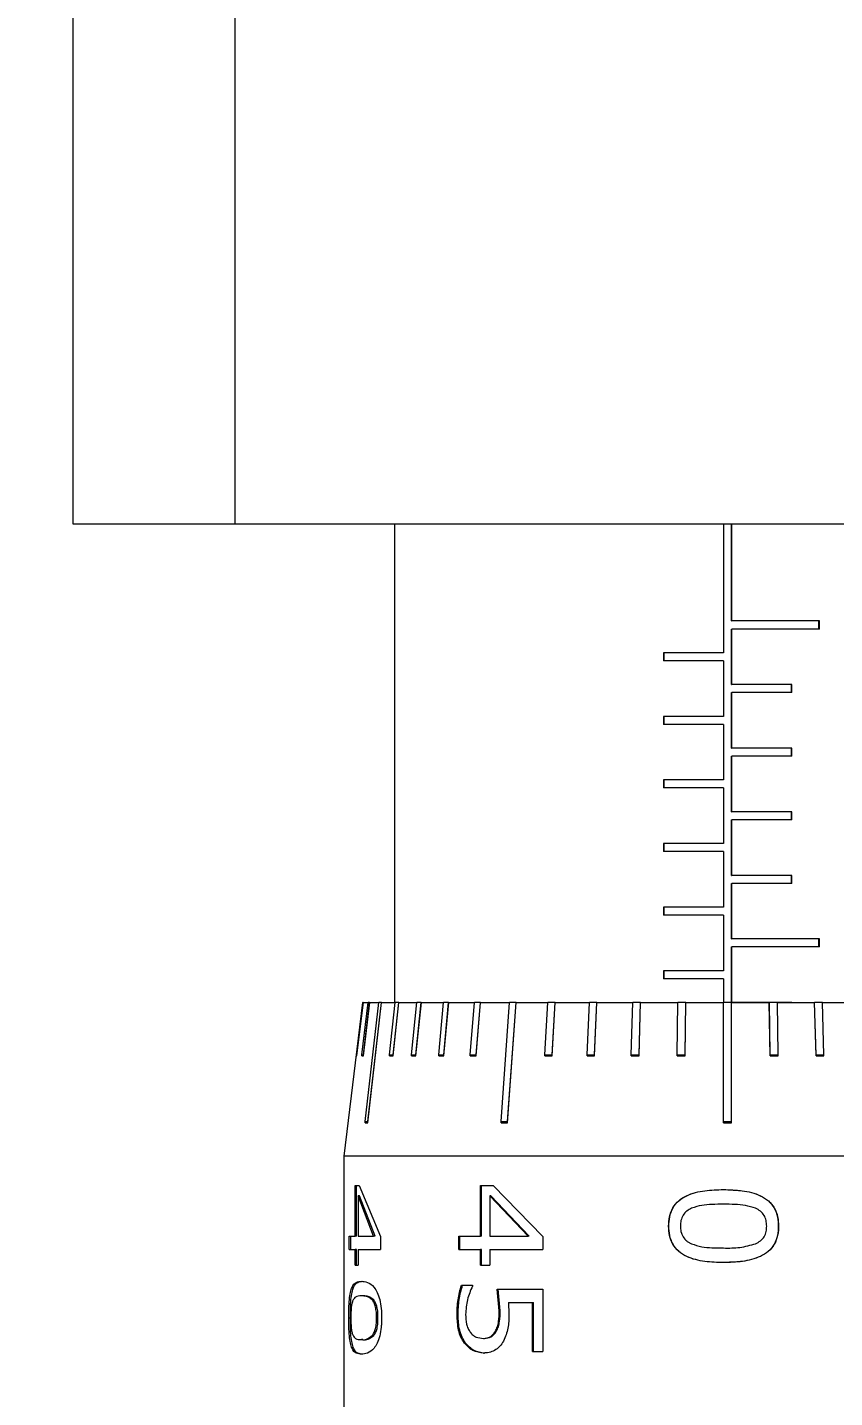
# Model space of a CAD drawing. Header units: millimetres. Extents: x 2 to 278, y 1 to 215.
# Drawn here: x 218.9 to 225.24, y 138.76 to 149.53 of the extents above; entities that cross this region are included whole.
import ezdxf

# ---------------------------------------------------------------- set-up
doc = ezdxf.new("R2010")
doc.units = ezdxf.units.MM
doc.styles.add('SLDTEXTSTYLE0', font='TXT', dxfattribs={"width": 0.75})
doc.dimstyles.new('SLDDIMSTYLE1', dxfattribs={"dimtxt": 2.116667, "dimasz": 3.175, "dimexe": 0, "dimexo": 0.0625, "dimgap": 0.529167, "dimtad": 0, "dimtih": 1, "dimtoh": 1, "dimdec": 1, "dimlfac": 2, "dimrnd": 1e-09, "dimzin": 4, "dimdsep": 46, "dimtxsty": 'SLDTEXTSTYLE0', "dimsah": 1, "dimcen": 0.09, "dimadec": 0, "dimazin": 1, "dimtfac": 1, "dimtdec": 1, "dimtmove": 0, "dimatfit": 0, "dimfxl": 1, "dimfrac": 2, "dimtolj": 1, "dimtzin": 12, "dimarcsym": 0})
doc.dimstyles.new('SLDDIMSTYLE3', dxfattribs={"dimtxt": 2.116667, "dimasz": 3.175, "dimexe": 0, "dimexo": 0.0625, "dimgap": 0.529167, "dimtad": 0, "dimtih": 1, "dimtoh": 1, "dimdec": 1, "dimlfac": 2, "dimrnd": 1e-09, "dimzin": 4, "dimdsep": 46, "dimtxsty": 'SLDTEXTSTYLE0', "dimsah": 1, "dimcen": 0.09, "dimadec": 0, "dimazin": 1, "dimtfac": 1, "dimtdec": 1, "dimtofl": 0, "dimtmove": 0, "dimatfit": 3, "dimfxl": 1, "dimfrac": 2, "dimtolj": 1, "dimtzin": 12, "dimarcsym": 0})
doc.dimstyles.new('SLDDIMSTYLE4', dxfattribs={"dimtxt": 2.116667, "dimasz": 3.175, "dimexe": 0, "dimexo": 0.0625, "dimgap": 0.529167, "dimtad": 0, "dimtih": 1, "dimtoh": 1, "dimdec": 1, "dimlfac": 2, "dimrnd": 1e-09, "dimzin": 12, "dimdsep": 46, "dimtxsty": 'SLDTEXTSTYLE0', "dimsah": 1, "dimcen": 0, "dimadec": 0, "dimazin": 3, "dimtfac": 1, "dimtdec": 1, "dimtofl": 0, "dimtmove": 0, "dimatfit": 3, "dimfxl": 1, "dimfrac": 2, "dimtolj": 1, "dimtzin": 12, "dimarcsym": 0})

# ---------------------------------------------------------------- blocks, each defined once
blk = doc.blocks.new('_D_23')
at = {"color": 7, "linetype": 'Continuous', "lineweight": 0}
for p, q in [((218.148, 162.692), (218.148, 151.449)), ((230.648, 162.692), (230.648, 155.359)), ((230.648, 152.819), (230.648, 142.515)), ((218.148, 148.909), (218.148, 119.009)), ((230.648, 139.975), (230.648, 119.009)), ((218.148, 120.787), (211.798, 120.787)), ((220.52, 120.787), (219.876, 120.787)), ((219.876, 120.787), (219.876, 117.424)), ((228.277, 120.787), (228.921, 120.787)), ((228.921, 120.787), (228.921, 117.424)), ((230.648, 120.787), (236.998, 120.787)), ((219.876, 117.424), (220.52, 117.424)), ((228.921, 117.424), (228.277, 117.424))]:
    blk.add_line(p, q, dxfattribs=at)
at = {"color": 7, "linetype": 'Continuous', "lineweight": 18}
for points in [[(218.148, 120.787), (214.973, 121.295), (214.973, 120.279)], [(230.648, 120.787), (233.823, 120.279), (233.823, 121.295)]]:
    blk.add_solid(points, dxfattribs=at)
at = {"color": 7, "linetype": 'Continuous', "lineweight": 18, "char_height": 2.1167, "attachment_point": 1, "style": 'SLDTEXTSTYLE0'}
for s, insert in [('25.0mm', (219.016, 123.945)), ('0.98in', (220.52, 120.153))]:
    blk.add_mtext(s, dxfattribs=dict(at, insert=insert))
blk = doc.blocks.new('_D_24')
at = {"color": 7, "linetype": 'Continuous', "lineweight": 0}
for p, q in [((209.158, 154.654), (209.158, 135.878)), ((239.638, 154.654), (239.638, 142.765)), ((239.638, 140.225), (239.638, 124.775)), ((209.158, 133.338), (209.158, 109.051)), ((239.638, 122.235), (239.638, 109.051)), ((209.158, 110.829), (217.807, 110.829)), ((220.52, 110.829), (219.876, 110.829)), ((219.876, 110.829), (219.876, 107.466)), ((228.277, 110.829), (228.921, 110.829)), ((228.921, 110.829), (228.921, 107.466)), ((239.638, 110.829), (230.989, 110.829)), ((219.876, 107.466), (220.52, 107.466)), ((228.921, 107.466), (228.277, 107.466))]:
    blk.add_line(p, q, dxfattribs=at)
at = {"color": 7, "linetype": 'Continuous', "lineweight": 18}
for points in [[(209.158, 110.829), (212.333, 110.321), (212.333, 111.337)], [(239.638, 110.829), (236.463, 111.337), (236.463, 110.321)]]:
    blk.add_solid(points, dxfattribs=at)
at = {"color": 7, "linetype": 'Continuous', "lineweight": 18, "char_height": 2.1167, "attachment_point": 1, "style": 'SLDTEXTSTYLE0'}
for s, insert in [('61.0mm', (219.016, 113.986)), ('2.40in', (220.52, 110.194))]:
    blk.add_mtext(s, dxfattribs=dict(at, insert=insert))
blk = doc.blocks.new('_D_25')
at = {"color": 7, "linetype": 'Continuous', "lineweight": 0}
for p, q in [((225.735, 162.599), (237.92, 141.495)), ((237.92, 141.495), (241.73, 141.495))]:
    blk.add_line(p, q, dxfattribs=at)
at = {"color": 7, "linetype": 'Continuous', "lineweight": 18}
blk.add_solid([(225.735, 162.599), (226.882, 159.596), (227.762, 160.104)], dxfattribs=at)
at = {"color": 7, "linetype": 'Continuous', "lineweight": 18, "attachment_point": 1, "style": 'SLDTEXTSTYLE0'}
for s, insert, char_height in [('CLEARANCE BORE', (241.73, 142.541), 2.11667), ('FOR USE WITH', (241.73, 139.178), 2.11667), ('M6 [1/4in] CAP SCREWS', (241.73, 135.815), 2.11667), ('2 PLACES', (241.73, 132.452), 2.1167)]:
    blk.add_mtext(s, dxfattribs=dict(at, insert=insert, char_height=char_height))
blk = doc.blocks.new('_D_26')
at = {"color": 7, "linetype": 'Continuous', "lineweight": 0}
for p, q in [((223.998, 160.312), (207.681, 132.049)), ((207.681, 132.049), (203.871, 132.049))]:
    blk.add_line(p, q, dxfattribs=at)
at = {"color": 7, "linetype": 'Continuous', "lineweight": 18}
blk.add_solid([(223.998, 160.312), (221.971, 157.816), (222.851, 157.308)], dxfattribs=at)
at = {"color": 7, "linetype": 'Continuous', "lineweight": 18, "attachment_point": 1, "style": 'SLDTEXTSTYLE0'}
for s, insert, char_height in [('%%c', (152.917, 133.096), 2.1167), ('3.2mm [', (156.112, 133.096), 2.1167), ('%%c', (167.083, 133.096), 2.1167), ('0.13in] ALIGNMENT BORE', (170.278, 133.096), 2.11667), ('FOR USE WITH', (185.53, 129.733), 2.11667), ('%%c', (161.235, 126.37), 2.1167), ('1/8in DOWEL PIN (INCLUDED)', (164.43, 126.37), 2.11667), ('40.6mm [1.60in] CENTER TO CENTER', (155.94, 123.006), 2.11667), ('WHEN STACKING MULTIPLE MT1 STAGES', (151.142, 119.643), 2.11667), ('2 PLACES, BOTH SIDES', (174.637, 116.28), 2.11667)]:
    blk.add_mtext(s, dxfattribs=dict(at, insert=insert, char_height=char_height))

msp = doc.modelspace()

# ---------------------------------------------------------------- linework, layer by layer
at = {"color": 7, "linetype": 'Continuous', "lineweight": 18}
for p, q in [((219.259, 145.628), (219.259, 150.708)), ((220.529, 150.708), (220.529, 145.628)), ((220.529, 145.628), (219.259, 145.628)), ((228.149, 145.628), (220.529, 145.628)), ((221.784, 145.628), (221.784, 141.866)), ((224.371, 145.628), (224.371, 144.616)), ((224.371, 145.628), (224.371, 144.616)), ((224.434, 144.866), (224.434, 145.628)), ((224.435, 144.866), (224.435, 145.628)), ((224.434, 144.866), (224.435, 144.866)), ((225.124, 144.866), (224.435, 144.866)), ((225.12, 144.803), (225.12, 144.866)), ((225.124, 144.803), (225.124, 144.866)), ((224.434, 144.366), (224.434, 144.803)), ((224.434, 144.803), (224.435, 144.803)), ((224.435, 144.366), (224.435, 144.803)), ((225.124, 144.803), (224.435, 144.803)), ((224.371, 144.616), (223.898, 144.616)), ((223.898, 144.616), (223.898, 144.553)), ((223.901, 144.616), (223.901, 144.553)), ((224.371, 144.616), (224.371, 144.616)), ((224.371, 144.553), (223.898, 144.553)), ((224.371, 144.553), (224.371, 144.116)), ((224.371, 144.553), (224.371, 144.116)), ((224.371, 144.553), (224.371, 144.553)), ((224.434, 144.366), (224.435, 144.366)), ((224.434, 143.866), (224.434, 144.303)), ((224.434, 144.303), (224.435, 144.303)), ((224.908, 144.366), (224.435, 144.366)), ((224.435, 143.866), (224.435, 144.303)), ((224.908, 144.303), (224.435, 144.303)), ((224.905, 144.303), (224.905, 144.366)), ((224.908, 144.303), (224.908, 144.366)), ((224.371, 144.116), (223.898, 144.116)), ((223.898, 144.116), (223.898, 144.053)), ((224.371, 144.053), (223.898, 144.053)), ((223.901, 144.116), (223.901, 144.053)), ((224.371, 144.116), (224.371, 144.116)), ((224.371, 144.053), (224.371, 143.616)), ((224.371, 144.053), (224.371, 143.616)), ((224.371, 144.053), (224.371, 144.053)), ((224.434, 143.866), (224.435, 143.866)), ((224.908, 143.866), (224.435, 143.866)), ((224.905, 143.803), (224.905, 143.866)), ((224.908, 143.803), (224.908, 143.866)), ((224.434, 143.366), (224.434, 143.803)), ((224.434, 143.803), (224.435, 143.803)), ((224.435, 143.366), (224.435, 143.803)), ((224.908, 143.803), (224.435, 143.803)), ((224.371, 143.616), (223.898, 143.616)), ((223.898, 143.616), (223.898, 143.553)), ((224.371, 143.553), (223.898, 143.553)), ((223.901, 143.616), (223.901, 143.553)), ((224.371, 143.616), (224.371, 143.616)), ((224.371, 143.553), (224.371, 143.116)), ((224.371, 143.553), (224.371, 143.116)), ((224.371, 143.553), (224.371, 143.553)), ((224.434, 143.366), (224.435, 143.366)), ((224.434, 142.866), (224.434, 143.303)), ((224.434, 143.303), (224.435, 143.303)), ((224.908, 143.366), (224.435, 143.366)), ((224.435, 142.866), (224.435, 143.303)), ((224.908, 143.303), (224.435, 143.303)), ((224.905, 143.303), (224.905, 143.366)), ((224.908, 143.303), (224.908, 143.366)), ((224.371, 143.116), (223.898, 143.116)), ((223.898, 143.116), (223.898, 143.053)), ((223.901, 143.116), (223.901, 143.053)), ((224.371, 143.116), (224.371, 143.116)), ((224.371, 143.053), (223.898, 143.053)), ((224.371, 143.053), (224.371, 142.616)), ((224.371, 143.053), (224.371, 142.616)), ((224.371, 143.053), (224.371, 143.053)), ((224.434, 142.866), (224.435, 142.866)), ((224.908, 142.866), (224.435, 142.866)), ((224.905, 142.803), (224.905, 142.866)), ((224.908, 142.803), (224.908, 142.866)), ((224.434, 142.366), (224.434, 142.803)), ((224.434, 142.803), (224.435, 142.803)), ((224.435, 142.366), (224.435, 142.803)), ((224.908, 142.803), (224.435, 142.803)), ((224.371, 142.616), (223.898, 142.616)), ((223.898, 142.616), (223.898, 142.553)), ((224.371, 142.553), (223.898, 142.553)), ((223.901, 142.616), (223.901, 142.553)), ((224.371, 142.616), (224.371, 142.616)), ((224.371, 142.553), (224.371, 142.116)), ((224.371, 142.553), (224.371, 142.116)), ((224.371, 142.553), (224.371, 142.553)), ((224.434, 142.366), (224.435, 142.366)), ((225.124, 142.366), (224.435, 142.366)), ((225.12, 142.303), (225.12, 142.366)), ((225.124, 142.303), (225.124, 142.366)), ((224.434, 141.866), (224.434, 142.303)), ((224.434, 142.303), (224.435, 142.303)), ((224.435, 141.866), (224.435, 142.303)), ((225.124, 142.303), (224.435, 142.303)), ((224.371, 142.116), (223.898, 142.116)), ((223.898, 142.116), (223.898, 142.053)), ((223.901, 142.116), (223.901, 142.053)), ((224.371, 142.116), (224.371, 142.116)), ((224.371, 142.053), (223.898, 142.053)), ((224.371, 142.053), (224.371, 141.866)), ((224.371, 142.053), (224.371, 141.866)), ((224.371, 142.053), (224.371, 142.053)), ((221.533, 141.866), (221.387, 140.659)), ((221.486, 141.455), (221.535, 141.866)), ((221.49, 141.446), (221.54, 141.866)), ((221.49, 141.455), (221.539, 141.866)), ((221.528, 141.455), (221.577, 141.866)), ((221.533, 141.866), (221.535, 141.866)), ((221.539, 141.866), (221.535, 141.866)), ((221.539, 141.866), (221.54, 141.866)), ((221.54, 141.866), (221.578, 141.866)), ((221.54, 141.446), (221.59, 141.866)), ((221.54, 141.455), (221.588, 141.866)), ((221.555, 140.93), (221.662, 141.866)), ((221.574, 140.921), (221.683, 141.866)), ((221.574, 140.93), (221.682, 141.866)), ((221.588, 141.866), (221.577, 141.866)), ((221.588, 141.866), (221.59, 141.866)), ((221.59, 141.866), (221.663, 141.866)), ((221.682, 141.866), (221.662, 141.866)), ((221.682, 141.866), (221.683, 141.866)), ((221.683, 141.866), (221.792, 141.866)), ((221.746, 141.455), (221.791, 141.866)), ((221.773, 141.446), (221.819, 141.866)), ((221.773, 141.455), (221.818, 141.866)), ((221.818, 141.866), (221.791, 141.866)), ((221.818, 141.866), (221.819, 141.866)), ((221.819, 141.866), (221.962, 141.866)), ((221.919, 141.455), (221.961, 141.866)), ((221.953, 141.446), (221.996, 141.866)), ((221.953, 141.455), (221.995, 141.866)), ((221.995, 141.866), (221.961, 141.866)), ((221.995, 141.866), (221.996, 141.866)), ((221.996, 141.866), (222.171, 141.866)), ((222.132, 141.455), (222.17, 141.866)), ((222.21, 141.866), (222.17, 141.866)), ((222.172, 141.446), (222.211, 141.866)), ((222.172, 141.455), (222.21, 141.866)), ((222.21, 141.866), (222.211, 141.866)), ((222.211, 141.866), (222.415, 141.866)), ((222.38, 141.455), (222.414, 141.866)), ((222.46, 141.866), (222.414, 141.866)), ((222.426, 141.446), (222.461, 141.866)), ((222.426, 141.455), (222.46, 141.866)), ((222.46, 141.866), (222.461, 141.866)), ((222.461, 141.866), (222.69, 141.866)), ((222.622, 140.93), (222.689, 141.866)), ((222.674, 140.921), (222.741, 141.866)), ((222.674, 140.93), (222.74, 141.866)), ((222.74, 141.866), (222.689, 141.866)), ((222.74, 141.866), (222.741, 141.866)), ((222.741, 141.866), (222.992, 141.866)), ((222.967, 141.455), (222.991, 141.866)), ((223.047, 141.866), (222.991, 141.866)), ((223.023, 141.446), (223.047, 141.866)), ((223.023, 141.455), (223.047, 141.866)), ((223.047, 141.866), (223.316, 141.866)), ((223.047, 141.866), (223.047, 141.866)), ((223.298, 141.455), (223.316, 141.866)), ((223.375, 141.866), (223.316, 141.866)), ((223.357, 141.446), (223.375, 141.866)), ((223.357, 141.455), (223.375, 141.866)), ((223.375, 141.866), (223.658, 141.866)), ((223.375, 141.866), (223.375, 141.866)), ((223.645, 141.455), (223.657, 141.866)), ((223.719, 141.866), (223.657, 141.866)), ((223.707, 141.446), (223.719, 141.866)), ((223.707, 141.455), (223.719, 141.866)), ((223.719, 141.866), (224.011, 141.866)), ((223.719, 141.866), (223.719, 141.866)), ((224.005, 141.455), (224.011, 141.866)), ((224.074, 141.866), (224.011, 141.866)), ((224.068, 141.446), (224.074, 141.866)), ((224.068, 141.455), (224.074, 141.866)), ((224.074, 141.866), (224.37, 141.866)), ((224.074, 141.866), (224.074, 141.866)), ((224.37, 140.93), (224.37, 141.866)), ((224.434, 141.866), (224.37, 141.866)), ((224.434, 141.866), (224.435, 141.866)), ((224.434, 140.921), (224.434, 141.866)), ((224.434, 141.866), (224.73, 141.866)), ((224.434, 140.93), (224.434, 141.866)), ((224.908, 141.866), (224.435, 141.866)), ((224.737, 141.446), (224.73, 141.866)), ((224.731, 141.866), (224.73, 141.866)), ((224.737, 141.455), (224.731, 141.866)), ((224.794, 141.866), (224.731, 141.866)), ((224.793, 141.866), (225.085, 141.866)), ((224.8, 141.455), (224.794, 141.866)), ((224.905, 141.866), (224.905, 141.866)), ((224.908, 141.866), (224.908, 141.866)), ((225.098, 141.446), (225.085, 141.866)), ((225.086, 141.866), (225.085, 141.866)), ((225.098, 141.455), (225.086, 141.866)), ((225.147, 141.866), (225.086, 141.866)), ((225.147, 141.866), (225.429, 141.866)), ((225.159, 141.455), (225.147, 141.866)), ((221.486, 141.455), (221.49, 141.455)), ((221.486, 141.446), (221.486, 141.455)), ((221.486, 141.446), (221.49, 141.446)), ((221.49, 141.446), (221.49, 141.455)), ((221.528, 141.455), (221.54, 141.455)), ((221.528, 141.446), (221.528, 141.455)), ((221.528, 141.446), (221.54, 141.446)), ((221.54, 141.446), (221.54, 141.455)), ((221.746, 141.455), (221.773, 141.455)), ((221.746, 141.446), (221.746, 141.455)), ((221.746, 141.446), (221.773, 141.446)), ((221.773, 141.446), (221.773, 141.455)), ((221.919, 141.455), (221.953, 141.455)), ((221.919, 141.446), (221.919, 141.455)), ((221.919, 141.446), (221.953, 141.446)), ((221.953, 141.446), (221.953, 141.455)), ((222.132, 141.455), (222.172, 141.455)), ((222.132, 141.446), (222.132, 141.455)), ((222.132, 141.446), (222.172, 141.446)), ((222.172, 141.446), (222.172, 141.455)), ((222.38, 141.455), (222.426, 141.455)), ((222.38, 141.446), (222.38, 141.455)), ((222.38, 141.446), (222.426, 141.446)), ((222.426, 141.446), (222.426, 141.455)), ((222.967, 141.455), (223.023, 141.455)), ((222.967, 141.446), (222.967, 141.455)), ((222.967, 141.446), (223.023, 141.446)), ((223.023, 141.446), (223.023, 141.455)), ((223.298, 141.455), (223.357, 141.455)), ((223.298, 141.446), (223.298, 141.455)), ((223.298, 141.446), (223.357, 141.446)), ((223.357, 141.446), (223.357, 141.455)), ((223.645, 141.455), (223.707, 141.455)), ((223.645, 141.446), (223.645, 141.455)), ((223.645, 141.446), (223.707, 141.446)), ((223.707, 141.446), (223.707, 141.455)), ((224.005, 141.455), (224.068, 141.455)), ((224.005, 141.446), (224.005, 141.455)), ((224.005, 141.446), (224.068, 141.446)), ((224.068, 141.446), (224.068, 141.455)), ((224.737, 141.455), (224.8, 141.455)), ((224.737, 141.446), (224.737, 141.455)), ((224.737, 141.446), (224.8, 141.446)), ((224.8, 141.446), (224.8, 141.455)), ((225.098, 141.446), (225.098, 141.455)), ((225.098, 141.455), (225.159, 141.455)), ((225.098, 141.446), (225.159, 141.446)), ((225.159, 141.446), (225.159, 141.455)), ((221.555, 140.93), (221.574, 140.93)), ((221.555, 140.921), (221.555, 140.93)), ((221.574, 140.921), (221.574, 140.93)), ((222.622, 140.93), (222.674, 140.93)), ((222.622, 140.921), (222.622, 140.93)), ((222.674, 140.921), (222.674, 140.93)), ((224.37, 140.93), (224.434, 140.93)), ((224.37, 140.921), (224.37, 140.93)), ((224.434, 140.921), (224.434, 140.93)), ((221.555, 140.921), (221.574, 140.921)), ((222.622, 140.921), (222.674, 140.921)), ((224.37, 140.921), (224.434, 140.921)), ((221.387, 140.659), (221.387, 135.325)), ((227.419, 140.659), (221.387, 140.659)), ((221.475, 140.427), (221.508, 140.427)), ((221.475, 140.03), (221.475, 140.427)), ((221.487, 140.03), (221.487, 140.427)), ((221.508, 140.427), (221.674, 140.025)), ((222.46, 140.427), (222.56, 140.427)), ((222.46, 140.03), (222.46, 140.427)), ((222.469, 140.03), (222.469, 140.427)), ((222.56, 140.427), (222.951, 140.025)), ((224.37, 140.395), (224.37, 140.395)), ((221.62, 140.03), (221.499, 140.346)), ((221.511, 140.346), (221.499, 140.346)), ((221.499, 140.346), (221.499, 140.03)), ((221.632, 140.03), (221.511, 140.346)), ((222.835, 140.03), (222.533, 140.346)), ((222.541, 140.346), (222.533, 140.346)), ((222.533, 140.346), (222.533, 140.03)), ((222.842, 140.03), (222.541, 140.346)), ((224.37, 140.28), (224.37, 140.28)), ((224.404, 140.28), (224.404, 140.28)), ((223.939, 140.108), (223.941, 140.108)), ((224.803, 140.108), (224.801, 140.108)), ((221.428, 140.03), (221.475, 140.03)), ((221.428, 139.925), (221.428, 140.03)), ((221.441, 139.925), (221.441, 140.03)), ((221.487, 140.03), (221.475, 140.03)), ((221.499, 140.03), (221.62, 140.03)), ((221.632, 140.03), (221.62, 140.03)), ((221.674, 140.025), (221.674, 139.925)), ((222.29, 140.03), (222.46, 140.03)), ((222.29, 139.925), (222.29, 140.03)), ((222.299, 139.925), (222.299, 140.03)), ((222.469, 140.03), (222.46, 140.03)), ((222.533, 140.03), (222.835, 140.03)), ((222.842, 140.03), (222.835, 140.03)), ((222.951, 140.025), (222.951, 139.925)), ((221.428, 139.925), (221.475, 139.925)), ((221.475, 139.8), (221.475, 139.925)), ((221.487, 139.925), (221.475, 139.925)), ((221.487, 139.8), (221.487, 139.925)), ((221.499, 139.925), (221.499, 139.8)), ((221.499, 139.925), (221.674, 139.925)), ((222.29, 139.925), (222.46, 139.925)), ((222.46, 139.8), (222.46, 139.925)), ((222.469, 139.925), (222.46, 139.925)), ((222.469, 139.8), (222.469, 139.925)), ((222.533, 139.925), (222.533, 139.8)), ((222.533, 139.925), (222.951, 139.925)), ((224.371, 139.936), (224.371, 139.936)), ((224.404, 139.936), (224.404, 139.936)), ((221.475, 139.8), (221.499, 139.8)), ((222.46, 139.8), (222.533, 139.8)), ((224.371, 139.821), (224.371, 139.821)), ((222.31, 139.643), (222.397, 139.643)), ((222.397, 139.643), (222.397, 139.635)), ((221.536, 139.559), (221.524, 139.559)), ((221.622, 139.527), (221.61, 139.527)), ((222.591, 139.612), (222.951, 139.612)), ((222.608, 139.441), (222.591, 139.612)), ((222.616, 139.441), (222.599, 139.612)), ((222.951, 139.612), (222.951, 139.121)), ((222.608, 139.441), (222.616, 139.441)), ((222.681, 139.507), (222.684, 139.415)), ((222.681, 139.507), (222.869, 139.507)), ((222.869, 139.121), (222.869, 139.507)), ((222.869, 139.507), (222.876, 139.507)), ((222.876, 139.121), (222.876, 139.507)), ((221.425, 139.387), (221.438, 139.387)), ((221.655, 139.387), (221.644, 139.387)), ((222.276, 139.409), (222.284, 139.409)), ((221.537, 139.215), (221.525, 139.215)), ((221.622, 139.248), (221.61, 139.248)), ((222.483, 139.225), (222.491, 139.225)), ((222.577, 139.28), (222.585, 139.28)), ((222.334, 139.188), (222.342, 139.188)), ((222.483, 139.11), (222.491, 139.11)), ((222.869, 139.121), (222.951, 139.121))]:
    msp.add_line(p, q, dxfattribs=at)
for points, knots in [([(223.939, 140.108), (223.94, 140.133), (223.942, 140.182), (223.968, 140.253), (224.016, 140.311), (224.101, 140.362), (224.222, 140.391), (224.321, 140.394), (224.37, 140.395)], [0, 0, 0, 0, 0.125108, 0.249985, 0.374734, 0.499711, 0.749517, 1, 1, 1, 1]), ([(223.941, 140.108), (223.942, 140.133), (223.944, 140.182), (223.97, 140.253), (224.017, 140.311), (224.102, 140.362), (224.223, 140.391), (224.321, 140.394), (224.37, 140.395)], [0, 0, 0, 0, 0.12544, 0.250588, 0.375459, 0.500395, 0.749895, 1, 1, 1, 1]), ([(224.37, 140.395), (224.419, 140.394), (224.518, 140.391), (224.641, 140.362), (224.725, 140.31), (224.773, 140.252), (224.799, 140.182), (224.802, 140.133), (224.803, 140.108)], [0, 0, 0, 0, 0.250465, 0.500214, 0.629462, 0.750008, 0.874855, 1, 1, 1, 1]), ([(224.403, 140.393), (224.441, 140.392), (224.528, 140.389), (224.64, 140.362), (224.724, 140.31), (224.772, 140.252), (224.792, 140.194), (224.8, 140.145), (224.801, 140.12), (224.801, 140.108)], [0, 0, 0, 0, 0.20598, 0.470136, 0.606849, 0.73455, 0.866992, 0.93348, 1, 1, 1, 1]), ([(224.37, 140.28), (224.34, 140.28), (224.283, 140.279), (224.198, 140.274), (224.147, 140.257), (224.12, 140.248)], [0, 0, 0, 0, 0.353661, 0.672991, 1, 1, 1, 1]), ([(224.622, 140.248), (224.596, 140.256), (224.543, 140.273), (224.458, 140.279), (224.4, 140.28), (224.37, 140.28)], [0, 0, 0, 0, 0.325357, 0.644817, 1, 1, 1, 1]), ([(224.12, 140.248), (224.107, 140.242), (224.081, 140.228), (224.05, 140.195), (224.034, 140.153), (224.032, 140.123), (224.032, 140.108)], [0, 0, 0, 0, 0.2502079, 0.4998408, 0.7495271, 1, 1, 1, 1]), ([(224.71, 140.108), (224.709, 140.123), (224.707, 140.152), (224.691, 140.194), (224.666, 140.221), (224.642, 140.238), (224.629, 140.245), (224.622, 140.248)], [0, 0, 0, 0, 0.250235, 0.499898, 0.749422, 0.874667, 1, 1, 1, 1]), ([(224.371, 139.821), (224.322, 139.822), (224.223, 139.825), (224.1, 139.854), (224.016, 139.906), (223.968, 139.964), (223.942, 140.034), (223.94, 140.083), (223.939, 140.108)], [0, 0, 0, 0, 0.250486, 0.500299, 0.629628, 0.750035, 0.874892, 1, 1, 1, 1]), ([(224.371, 139.821), (224.322, 139.822), (224.224, 139.825), (224.102, 139.854), (224.017, 139.906), (223.97, 139.964), (223.944, 140.034), (223.942, 140.083), (223.941, 140.108)], [0, 0, 0, 0, 0.250108, 0.499614, 0.628891, 0.749433, 0.87456, 1, 1, 1, 1]), ([(224.032, 140.108), (224.032, 140.093), (224.034, 140.064), (224.05, 140.022), (224.075, 139.995), (224.099, 139.978), (224.112, 139.972), (224.119, 139.969)], [0, 0, 0, 0, 0.250253, 0.499973, 0.749427, 0.874667, 1, 1, 1, 1]), ([(224.803, 140.108), (224.803, 140.096), (224.802, 140.071), (224.794, 140.022), (224.773, 139.964), (224.725, 139.906), (224.64, 139.855), (224.519, 139.825), (224.42, 139.822), (224.371, 139.821)], [0, 0, 0, 0, 0.062651, 0.125272, 0.250113, 0.374832, 0.499798, 0.74958, 1, 1, 1, 1]), ([(224.801, 140.108), (224.8, 140.083), (224.798, 140.034), (224.771, 139.964), (224.724, 139.906), (224.639, 139.855), (224.529, 139.827), (224.441, 139.824), (224.403, 139.823)], [0, 0, 0, 0, 0.132594, 0.264871, 0.396862, 0.528943, 0.792712, 1, 1, 1, 1]), ([(224.623, 139.969), (224.636, 139.976), (224.662, 139.99), (224.692, 140.023), (224.708, 140.064), (224.709, 140.093), (224.71, 140.108)], [0, 0, 0, 0, 0.250242, 0.499923, 0.749658, 1, 1, 1, 1]), ([(224.119, 139.969), (224.145, 139.96), (224.197, 139.943), (224.283, 139.937), (224.341, 139.936), (224.371, 139.936)], [0, 0, 0, 0, 0.326711, 0.643514, 1, 1, 1, 1]), ([(224.371, 139.936), (224.414, 139.935), (224.5, 139.935), (224.582, 139.958), (224.623, 139.969)], [0, 0, 0, 0, 0.50116, 1, 1, 1, 1]), ([(221.425, 139.387), (221.425, 139.412), (221.426, 139.461), (221.43, 139.532), (221.438, 139.59), (221.455, 139.641), (221.482, 139.67), (221.51, 139.673), (221.524, 139.674)], [0, 0, 0, 0, 0.125108, 0.249985, 0.374734, 0.499711, 0.749517, 1, 1, 1, 1]), ([(221.438, 139.387), (221.438, 139.412), (221.438, 139.461), (221.442, 139.532), (221.451, 139.59), (221.467, 139.641), (221.494, 139.67), (221.522, 139.673), (221.536, 139.674)], [0, 0, 0, 0, 0.12544, 0.2505881, 0.3754588, 0.5003955, 0.7498946, 1, 1, 1, 1]), ([(221.524, 139.674), (221.54, 139.673), (221.57, 139.67), (221.616, 139.641), (221.65, 139.589), (221.67, 139.531), (221.682, 139.461), (221.683, 139.412), (221.683, 139.387)], [0, 0, 0, 0, 0.250465, 0.500214, 0.629462, 0.750008, 0.874855, 1, 1, 1, 1]), ([(222.276, 139.409), (222.277, 139.449), (222.28, 139.53), (222.3, 139.605), (222.31, 139.643)], [0, 0, 0, 0, 0.499629, 1, 1, 1, 1]), ([(222.284, 139.409), (222.286, 139.449), (222.289, 139.53), (222.309, 139.605), (222.319, 139.643)], [0, 0, 0, 0, 0.49983, 1, 1, 1, 1]), ([(222.397, 139.635), (222.382, 139.601), (222.353, 139.532), (222.346, 139.453), (222.343, 139.413)], [0, 0, 0, 0, 0.500486, 1, 1, 1, 1]), ([(221.46, 139.527), (221.457, 139.521), (221.451, 139.507), (221.445, 139.474), (221.442, 139.432), (221.442, 139.402), (221.441, 139.387)], [0, 0, 0, 0, 0.250208, 0.499841, 0.749527, 1, 1, 1, 1]), ([(221.524, 139.559), (221.516, 139.559), (221.499, 139.558), (221.477, 139.553), (221.466, 139.536), (221.46, 139.527)], [0, 0, 0, 0, 0.353661, 0.672991, 1, 1, 1, 1]), ([(221.61, 139.527), (221.6, 139.535), (221.58, 139.552), (221.551, 139.558), (221.534, 139.559), (221.524, 139.559)], [0, 0, 0, 0, 0.325357, 0.644817, 1, 1, 1, 1]), ([(221.622, 139.527), (221.612, 139.535), (221.592, 139.552), (221.563, 139.558), (221.546, 139.559), (221.536, 139.559)], [0, 0, 0, 0, 0.325469, 0.644898, 1, 1, 1, 1]), ([(221.644, 139.387), (221.644, 139.402), (221.643, 139.431), (221.636, 139.473), (221.627, 139.5), (221.617, 139.517), (221.612, 139.524), (221.61, 139.527)], [0, 0, 0, 0, 0.250235, 0.499898, 0.749422, 0.874667, 1, 1, 1, 1]), ([(221.655, 139.387), (221.655, 139.402), (221.655, 139.431), (221.648, 139.473), (221.638, 139.5), (221.629, 139.517), (221.624, 139.524), (221.622, 139.527)], [0, 0, 0, 0, 0.250572, 0.500437, 0.749845, 0.874908, 1, 1, 1, 1]), ([(222.577, 139.28), (222.583, 139.292), (222.595, 139.316), (222.606, 139.371), (222.607, 139.413), (222.608, 139.441)], [0, 0, 0, 0, 0.249719, 0.499782, 1, 1, 1, 1]), ([(222.585, 139.28), (222.591, 139.292), (222.603, 139.316), (222.613, 139.371), (222.615, 139.413), (222.616, 139.441)], [0, 0, 0, 0, 0.249556, 0.499629, 1, 1, 1, 1]), ([(221.525, 139.1), (221.51, 139.101), (221.482, 139.104), (221.455, 139.133), (221.438, 139.185), (221.43, 139.243), (221.426, 139.313), (221.425, 139.362), (221.425, 139.387)], [0, 0, 0, 0, 0.250486, 0.500299, 0.629628, 0.750035, 0.874892, 1, 1, 1, 1]), ([(221.537, 139.1), (221.523, 139.101), (221.495, 139.104), (221.467, 139.133), (221.451, 139.185), (221.442, 139.243), (221.438, 139.313), (221.438, 139.362), (221.438, 139.387)], [0, 0, 0, 0, 0.250108, 0.499614, 0.628891, 0.749433, 0.87456, 1, 1, 1, 1]), ([(221.441, 139.387), (221.442, 139.372), (221.442, 139.343), (221.445, 139.301), (221.45, 139.274), (221.455, 139.257), (221.458, 139.251), (221.459, 139.248)], [0, 0, 0, 0, 0.250253, 0.499973, 0.749427, 0.874667, 1, 1, 1, 1]), ([(221.683, 139.387), (221.683, 139.375), (221.683, 139.35), (221.679, 139.301), (221.67, 139.243), (221.65, 139.185), (221.616, 139.134), (221.571, 139.104), (221.54, 139.101), (221.525, 139.1)], [0, 0, 0, 0, 0.062651, 0.125272, 0.250113, 0.374832, 0.499798, 0.74958, 1, 1, 1, 1]), ([(221.61, 139.248), (221.615, 139.255), (221.625, 139.269), (221.637, 139.302), (221.643, 139.343), (221.644, 139.372), (221.644, 139.387)], [0, 0, 0, 0, 0.2502417, 0.499923, 0.7496576, 1, 1, 1, 1]), ([(221.622, 139.248), (221.627, 139.255), (221.637, 139.269), (221.648, 139.302), (221.655, 139.343), (221.655, 139.372), (221.655, 139.387)], [0, 0, 0, 0, 0.249816, 0.499381, 0.74932, 1, 1, 1, 1]), ([(222.334, 139.188), (222.324, 139.203), (222.305, 139.234), (222.281, 139.308), (222.278, 139.369), (222.276, 139.409)], [0, 0, 0, 0, 0.2502763, 0.5006334, 1, 1, 1, 1]), ([(222.342, 139.188), (222.333, 139.203), (222.314, 139.234), (222.289, 139.308), (222.286, 139.369), (222.284, 139.409)], [0, 0, 0, 0, 0.250037, 0.500363, 1, 1, 1, 1]), ([(222.343, 139.413), (222.345, 139.388), (222.347, 139.349), (222.362, 139.302), (222.374, 139.283), (222.38, 139.274)], [0, 0, 0, 0, 0.499655, 0.749803, 1, 1, 1, 1]), ([(222.684, 139.415), (222.684, 139.377), (222.683, 139.303), (222.656, 139.237), (222.642, 139.204)], [0, 0, 0, 0, 0.501283, 1, 1, 1, 1]), ([(221.459, 139.248), (221.465, 139.239), (221.477, 139.222), (221.499, 139.216), (221.516, 139.215), (221.525, 139.215)], [0, 0, 0, 0, 0.326711, 0.643514, 1, 1, 1, 1]), ([(221.525, 139.215), (221.538, 139.214), (221.564, 139.214), (221.595, 139.237), (221.61, 139.248)], [0, 0, 0, 0, 0.50116, 1, 1, 1, 1]), ([(221.537, 139.215), (221.55, 139.214), (221.576, 139.214), (221.607, 139.237), (221.622, 139.248)], [0, 0, 0, 0, 0.501108, 1, 1, 1, 1]), ([(222.38, 139.274), (222.387, 139.265), (222.401, 139.249), (222.435, 139.229), (222.464, 139.227), (222.483, 139.225)], [0, 0, 0, 0, 0.2501852, 0.5004476, 1, 1, 1, 1]), ([(222.483, 139.225), (222.501, 139.227), (222.528, 139.229), (222.56, 139.253), (222.571, 139.271), (222.577, 139.28)], [0, 0, 0, 0, 0.499107, 0.74963, 1, 1, 1, 1]), ([(222.642, 139.204), (222.632, 139.189), (222.613, 139.159), (222.572, 139.128), (222.528, 139.112), (222.498, 139.111), (222.483, 139.11)], [0, 0, 0, 0, 0.249869, 0.499743, 0.749674, 1, 1, 1, 1]), ([(222.491, 139.225), (222.509, 139.227), (222.536, 139.229), (222.567, 139.253), (222.579, 139.271), (222.585, 139.28)], [0, 0, 0, 0, 0.498716, 0.74929, 1, 1, 1, 1]), ([(222.483, 139.11), (222.455, 139.113), (222.398, 139.12), (222.355, 139.165), (222.334, 139.188)], [0, 0, 0, 0, 0.500451, 1, 1, 1, 1]), ([(222.491, 139.11), (222.463, 139.113), (222.407, 139.12), (222.364, 139.165), (222.342, 139.188)], [0, 0, 0, 0, 0.500182, 1, 1, 1, 1])]:
    msp.add_open_spline(points, degree=3, knots=knots, dxfattribs=at)

# ---------------------------------------------------------------- dimensions: what is measured, and where the dimension line sits
for p1, p2, text, picture, middle in [((223.061, 167.23), (225.735, 162.599), 'CLEARANCE BORE\\PFOR USE WITH\\PM6 [1/4in] CAP SCREWS\\P2 PLACES', '_D_25', (257.842, 141.495)), ((224.798, 161.697), (223.998, 160.312), '%%c3.2mm [%%c0.13in] ALIGNMENT BORE\\PFOR USE WITH\\P%%c1/8in DOWEL PIN (INCLUDED)\\P40.6mm [1.60in] CENTER TO CENTER\\PWHEN STACKING MULTIPLE MT1 STAGES\\P2 PLACES, BOTH SIDES', '_D_26', (177.506, 132.049))]:
    dim = msp.add_diameter_dim_2p(p1=p1, p2=p2, text=text, dimstyle='SLDDIMSTYLE4', override={"dimpost": '<>'}, dxfattribs=at)
    dim.commit()
    dim.dimension.update_dxf_attribs({"geometry": picture, "text_midpoint": middle, "dimtype": 163})
for base, p1, p2, dimstyle, picture, middle in [((230.648, 120.787), (218.148, 163.962), (230.648, 163.962), 'SLDDIMSTYLE1', '_D_23', (224.398, 120.787)), ((209.158, 110.829), (239.638, 155.924), (209.158, 155.924), 'SLDDIMSTYLE3', '_D_24', (224.398, 110.829))]:
    dim = msp.add_linear_dim(base=base, p1=p1, p2=p2, dimstyle=dimstyle, dxfattribs=at)
    dim.commit()
    dim.dimension.update_dxf_attribs({"geometry": picture, "text_midpoint": middle, "dimtype": 160})

doc.saveas('drawing.dxf')
